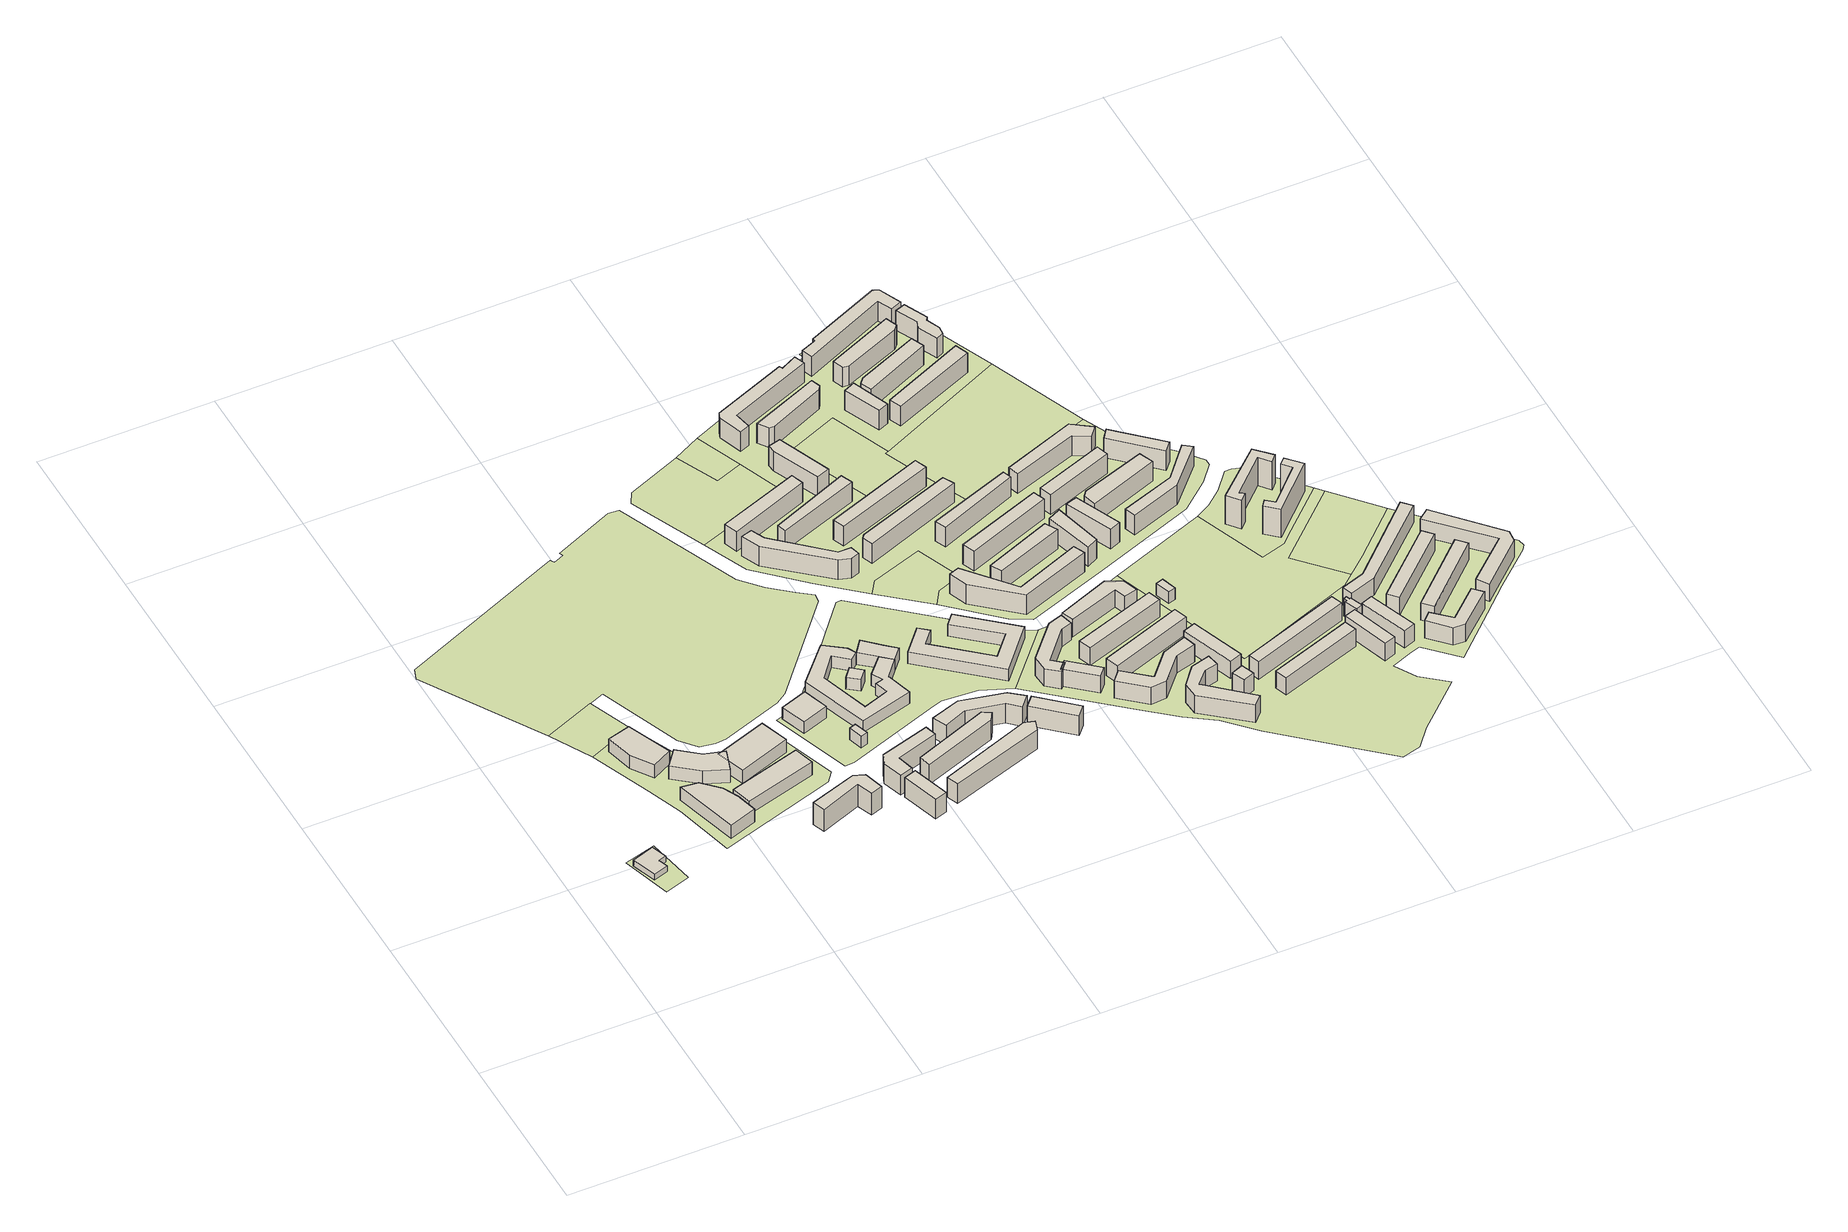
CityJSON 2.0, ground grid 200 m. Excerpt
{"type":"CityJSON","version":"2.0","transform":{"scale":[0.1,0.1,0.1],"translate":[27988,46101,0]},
"CityObjects":{
"building1":{"type":"Building","attributes":{"class":"1080","function":"2700","usage":"2700","roofType":"1000","measuredHeight":8,"storeysAboveGround":2,"storeysBelowGround":0,"amenity":"place_of_worship","landuse":"place_of_worship"},"geometry":[{"type":"Solid","lod":"1","boundaries":[[[[0,1,2,3]],[[3,2,4,5]],[[5,4,6,7]],[[7,6,8,9]],[[9,8,10,11]],[[11,10,1,0]],[[3,5,7,9,11,0]],[[1,10,8,6,4,2]]]]}]},
"building2":{"type":"Building","attributes":{"class":"1000","function":"1000","usage":"1000","roofType":"1000","measuredHeight":18,"storeysAboveGround":6,"storeysBelowGround":0,"landuse":"residential"},"geometry":[{"type":"Solid","lod":"1","boundaries":[[[[12,13,14,15]],[[15,14,16,17]],[[17,16,18,19]],[[19,18,20,21]],[[21,20,13,12]],[[15,17,19,21,12]],[[13,20,18,16,14]]]]}]},
"building3":{"type":"Building","attributes":{"class":"1000","function":"1000","usage":"1000","roofType":"1000","measuredHeight":18,"storeysAboveGround":6,"storeysBelowGround":0,"landuse":"residential"},"geometry":[{"type":"Solid","lod":"1","boundaries":[[[[22,23,24,25]],[[25,24,26,27]],[[27,26,28,29]],[[29,28,30,31]],[[31,30,32,33]],[[33,32,23,22]],[[25,27,29,31,33,22]],[[23,32,30,28,26,24]]]]}]},
"building4":{"type":"Building","attributes":{"class":"1000","function":"1000","usage":"1000","roofType":"1000","measuredHeight":18,"storeysAboveGround":6,"storeysBelowGround":0,"landuse":"residential"},"geometry":[{"type":"Solid","lod":"1","boundaries":[[[[34,35,36,37]],[[37,36,38,39]],[[39,38,40,41]],[[41,40,42,43]],[[43,42,44,45]],[[45,44,35,34]],[[37,39,41,43,45,34]],[[35,44,42,40,38,36]]]]}]},
"building5":{"type":"Building","attributes":{"class":"1000","function":"1000","usage":"1000","roofType":"1000","measuredHeight":18,"storeysAboveGround":6,"storeysBelowGround":0,"landuse":"residential"},"geometry":[{"type":"Solid","lod":"1","boundaries":[[[[46,47,48,49]],[[49,48,50,51]],[[51,50,52,53]],[[53,52,47,46]],[[49,51,53,46]],[[47,52,50,48]]]]}]},
"building6":{"type":"Building","attributes":{"class":"1000","function":"1000","usage":"1000","roofType":"1000","measuredHeight":18,"storeysAboveGround":6,"storeysBelowGround":0,"landuse":"residential"},"geometry":[{"type":"Solid","lod":"1","boundaries":[[[[54,55,56,57]],[[57,56,58,59]],[[59,58,60,61]],[[61,60,55,54]],[[57,59,61,54]],[[55,60,58,56]]]]}]},
"building7":{"type":"Building","attributes":{"class":"1000","function":"1000","usage":"1000","roofType":"1000","measuredHeight":30,"storeysAboveGround":10,"storeysBelowGround":0,"landuse":"residential"},"geometry":[{"type":"Solid","lod":"1","boundaries":[[[[62,63,64,65]],[[65,64,66,67]],[[67,66,68,69]],[[69,68,70,71]],[[71,70,72,73]],[[73,72,74,75]],[[75,74,63,62]],[[65,67,69,71,73,75,62]],[[63,74,72,70,68,66,64]]]]}]},
"building8":{"type":"Building","attributes":{"class":"1030","function":"1150","usage":"1150","roofType":"1000","measuredHeight":16,"storeysAboveGround":4,"storeysBelowGround":0,"landuse":"commercial"},"geometry":[{"type":"Solid","lod":"1","boundaries":[[[[76,77,78,79]],[[79,78,80,81]],[[81,80,82,83]],[[83,82,77,76]],[[79,81,83,76]],[[77,82,80,78]]]]}]},
"building9":{"type":"Building","attributes":{"class":"1000","function":"1000","usage":"1000","roofType":"1000","measuredHeight":27,"storeysAboveGround":9,"storeysBelowGround":0,"landuse":"residential"},"geometry":[{"type":"Solid","lod":"1","boundaries":[[[[84,85,86,87]],[[87,86,88,89]],[[89,88,90,91]],[[91,90,85,84]],[[87,89,91,84]],[[85,90,88,86]]]]}]},
"building10":{"type":"Building","attributes":{"class":"1030","function":"1150","usage":"1150","roofType":"1000","measuredHeight":16,"storeysAboveGround":4,"storeysBelowGround":0,"landuse":"commercial"},"geometry":[{"type":"Solid","lod":"1","boundaries":[[[[92,93,94,95]],[[95,94,96,97]],[[97,96,98,99]],[[99,98,93,92]],[[95,97,99,92]],[[93,98,96,94]]]]}]},
"building11":{"type":"Building","attributes":{"class":"1000","function":"1000","usage":"1000","roofType":"1000","measuredHeight":27,"storeysAboveGround":9,"storeysBelowGround":0,"landuse":"residential"},"geometry":[{"type":"Solid","lod":"1","boundaries":[[[[100,101,102,103]],[[103,102,104,105]],[[105,104,106,107]],[[107,106,108,109]],[[109,108,110,111]],[[111,110,112,113]],[[113,112,101,100]],[[103,105,107,109,111,113,100]],[[101,112,110,108,106,104,102]]]]}]},
"building12":{"type":"Building","attributes":{"class":"1030","function":"1150","usage":"1150","roofType":"1000","measuredHeight":16,"storeysAboveGround":4,"storeysBelowGround":0,"landuse":"commercial"},"geometry":[{"type":"Solid","lod":"1","boundaries":[[[[114,115,116,117]],[[117,116,118,119]],[[119,118,120,121]],[[121,120,122,123]],[[123,122,124,125]],[[125,124,126,127]],[[127,126,128,129]],[[129,128,130,131]],[[131,130,132,133]],[[133,132,134,135]],[[135,134,136,137]],[[137,136,138,139]],[[139,138,140,141]],[[141,140,142,143]],[[143,142,144,145]],[[145,144,146,147]],[[147,146,115,114]],[[117,119,121,123,125,127,129,131,133,135,137,139,141,143,145,147,114]],[[115,146,144,142,140,138,136,134,132,130,128,126,124,122,120,118,116]]]]}]},
"building13":{"type":"Building","attributes":{"class":"1030","function":"1150","usage":"1150","roofType":"1000","measuredHeight":16,"storeysAboveGround":4,"storeysBelowGround":0,"landuse":"commercial"},"geometry":[{"type":"Solid","lod":"1","boundaries":[[[[148,149,150,151]],[[151,150,152,153]],[[153,152,154,155]],[[155,154,149,148]],[[151,153,155,148]],[[149,154,152,150]]]]}]},
"building14":{"type":"Building","attributes":{"class":"1000","function":"1000","usage":"1000","roofType":"1000","measuredHeight":27,"storeysAboveGround":9,"storeysBelowGround":0,"landuse":"residential"},"geometry":[{"type":"Solid","lod":"1","boundaries":[[[[156,157,158,159]],[[159,158,160,161]],[[161,160,162,163]],[[163,162,164,165]],[[165,164,157,156]],[[159,161,163,165,156]],[[157,164,162,160,158]]]]}]},
"building15":{"type":"Building","attributes":{"class":"1000","function":"1000","usage":"1000","roofType":"1000","measuredHeight":27,"storeysAboveGround":9,"storeysBelowGround":0,"landuse":"residential"},"geometry":[{"type":"Solid","lod":"1","boundaries":[[[[166,167,168,169]],[[169,168,170,171]],[[171,170,172,173]],[[173,172,174,175]],[[175,174,167,166]],[[169,171,173,175,166]],[[167,174,172,170,168]]]]}]},
"building16":{"type":"Building","attributes":{"class":"1030","function":"1150","usage":"1150","roofType":"1000","measuredHeight":16,"storeysAboveGround":4,"storeysBelowGround":0,"landuse":"commercial"},"geometry":[{"type":"Solid","lod":"1","boundaries":[[[[176,177,178,179]],[[179,178,180,181]],[[181,180,134,135]],[[135,134,132,133]],[[133,132,115,114]],[[114,115,177,176]],[[179,181,135,133,114,176]],[[177,115,132,134,180,178]]]]}]},
"building17":{"type":"Building","attributes":{"class":"1000","function":"1000","usage":"1000","roofType":"1000","measuredHeight":27,"storeysAboveGround":9,"storeysBelowGround":0,"landuse":"residential"},"geometry":[{"type":"Solid","lod":"1","boundaries":[[[[182,183,184,185]],[[185,184,186,187]],[[187,186,188,189]],[[189,188,190,191]],[[191,190,192,193]],[[193,192,194,195]],[[195,194,196,197]],[[197,196,183,182]],[[185,187,189,191,193,195,197,182]],[[183,196,194,192,190,188,186,184]]]]}]},
"building18":{"type":"Building","attributes":{"class":"1000","function":"1000","usage":"1000","roofType":"1000","measuredHeight":27,"storeysAboveGround":9,"storeysBelowGround":0,"landuse":"residential"},"geometry":[{"type":"Solid","lod":"1","boundaries":[[[[198,199,200,201]],[[201,200,202,203]],[[203,202,204,205]],[[205,204,206,207]],[[207,206,208,209]],[[209,208,210,211]],[[211,210,212,213]],[[213,212,214,215]],[[215,214,199,198]],[[201,203,205,207,209,211,213,215,198]],[[199,214,212,210,208,206,204,202,200]]]]}]},
"building19":{"type":"Building","attributes":{"class":"1000","function":"1000","usage":"1000","roofType":"1000","measuredHeight":27,"storeysAboveGround":9,"storeysBelowGround":0,"landuse":"residential"},"geometry":[{"type":"Solid","lod":"1","boundaries":[[[[216,217,218,219]],[[219,218,220,221]],[[221,220,222,223]],[[223,222,217,216]],[[219,221,223,216]],[[217,222,220,218]]]]}]},
"building20":{"type":"Building","attributes":{"class":"1000","function":"1000","usage":"1000","roofType":"1000","measuredHeight":27,"storeysAboveGround":9,"storeysBelowGround":0,"landuse":"residential"},"geometry":[{"type":"Solid","lod":"1","boundaries":[[[[224,225,226,227]],[[227,226,228,229]],[[229,228,230,231]],[[231,230,225,224]],[[227,229,231,224]],[[225,230,228,226]]]]}]},
"building21":{"type":"Building","attributes":{"class":"1030","function":"1150","usage":"1150","roofType":"1000","measuredHeight":16,"storeysAboveGround":4,"storeysBelowGround":0,"landuse":"commercial"},"geometry":[{"type":"Solid","lod":"1","boundaries":[[[[232,233,234,235]],[[235,234,236,237]],[[237,236,238,239]],[[239,238,240,241]],[[241,240,242,243]],[[243,242,244,245]],[[245,244,246,247]],[[247,246,248,249]],[[249,248,250,251]],[[251,250,233,232]],[[235,237,239,241,243,245,247,249,251,232]],[[233,250,248,246,244,242,240,238,236,234]]]]}]},
"building22":{"type":"Building","attributes":{"class":"1000","function":"1000","usage":"1000","roofType":"1000","measuredHeight":27,"storeysAboveGround":9,"storeysBelowGround":0,"landuse":"residential"},"geometry":[{"type":"Solid","lod":"1","boundaries":[[[[252,253,254,255]],[[255,254,256,257]],[[257,256,258,259]],[[259,258,253,252]],[[255,257,259,252]],[[253,258,256,254]]]]}]},
"building23":{"type":"Building","attributes":{"class":"1000","function":"1000","usage":"1000","roofType":"1000","measuredHeight":27,"storeysAboveGround":9,"storeysBelowGround":0,"landuse":"residential"},"geometry":[{"type":"Solid","lod":"1","boundaries":[[[[260,261,262,263]],[[263,262,264,265]],[[265,264,266,267]],[[267,266,268,269]],[[269,268,261,260]],[[263,265,267,269,260]],[[261,268,266,264,262]]]]}]},
"building24":{"type":"Building","attributes":{"class":"1000","function":"1000","usage":"1000","roofType":"1000","measuredHeight":24,"storeysAboveGround":8,"storeysBelowGround":0,"landuse":"residential"},"geometry":[{"type":"Solid","lod":"1","boundaries":[[[[270,271,272,273]],[[273,272,274,275]],[[275,274,276,277]],[[277,276,271,270]],[[273,275,277,270]],[[271,276,274,272]]]]}]},
"building25":{"type":"Building","attributes":{"class":"1000","function":"1000","usage":"1000","roofType":"1000","measuredHeight":24,"storeysAboveGround":8,"storeysBelowGround":0,"landuse":"residential"},"geometry":[{"type":"Solid","lod":"1","boundaries":[[[[278,279,280,281]],[[281,280,282,283]],[[283,282,284,285]],[[285,284,286,287]],[[287,286,288,289]],[[289,288,290,291]],[[291,290,292,293]],[[293,292,294,295]],[[295,294,279,278]],[[281,283,285,287,289,291,293,295,278]],[[279,294,292,290,288,286,284,282,280]]]]}]},
"building26":{"type":"Building","attributes":{"class":"1000","function":"1000","usage":"1000","roofType":"1000","measuredHeight":27,"storeysAboveGround":9,"storeysBelowGround":0,"landuse":"residential"},"geometry":[{"type":"Solid","lod":"1","boundaries":[[[[296,297,298,299]],[[299,298,300,301]],[[301,300,302,303]],[[303,302,297,296]],[[299,301,303,296]],[[297,302,300,298]]]]}]},
"building27":{"type":"Building","attributes":{"class":"1000","function":"1000","usage":"1000","roofType":"1000","measuredHeight":27,"storeysAboveGround":9,"storeysBelowGround":0,"landuse":"residential"},"geometry":[{"type":"Solid","lod":"1","boundaries":[[[[304,305,306,307]],[[307,306,308,309]],[[309,308,310,311]],[[311,310,312,313]],[[313,312,305,304]],[[307,309,311,313,304]],[[305,312,310,308,306]]]]}]},
"building28":{"type":"Building","attributes":{"class":"1000","function":"1000","usage":"1000","roofType":"1000","measuredHeight":27,"storeysAboveGround":9,"storeysBelowGround":0,"landuse":"residential"},"geometry":[{"type":"Solid","lod":"1","boundaries":[[[[314,315,316,317]],[[317,316,318,319]],[[319,318,320,321]],[[321,320,322,323]],[[323,322,324,325]],[[325,324,326,327]],[[327,326,328,329]],[[329,328,330,331]],[[331,330,315,314]],[[317,319,321,323,325,327,329,331,314]],[[315,330,328,326,324,322,320,318,316]]]]}]},
"building29":{"type":"Building","attributes":{"class":"1000","function":"1000","usage":"1000","roofType":"1000","measuredHeight":27,"storeysAboveGround":9,"storeysBelowGround":0,"landuse":"residential"},"geometry":[{"type":"Solid","lod":"1","boundaries":[[[[332,333,334,335]],[[335,334,336,337]],[[337,336,338,339]],[[339,338,340,341]],[[341,340,342,343]],[[343,342,333,332]],[[335,337,339,341,343,332]],[[333,342,340,338,336,334]]]]}]},
"building30":{"type":"Building","attributes":{"class":"1000","function":"1000","usage":"1000","roofType":"1000","measuredHeight":27,"storeysAboveGround":9,"storeysBelowGround":0,"landuse":"residential"},"geometry":[{"type":"Solid","lod":"1","boundaries":[[[[344,345,346,347]],[[347,346,348,349]],[[349,348,350,351]],[[351,350,352,353]],[[353,352,354,355]],[[355,354,356,357]],[[357,356,345,344]],[[347,349,351,353,355,357,344]],[[345,356,354,352,350,348,346]]]]}]},
"building31":{"type":"Building","attributes":{"class":"1000","function":"1000","usage":"1000","roofType":"1000","measuredHeight":24,"storeysAboveGround":8,"storeysBelowGround":0,"landuse":"residential"},"geometry":[{"type":"Solid","lod":"1","boundaries":[[[[358,359,360,361]],[[361,360,362,363]],[[363,362,364,365]],[[365,364,366,367]],[[367,366,368,369]],[[369,368,370,371]],[[371,370,372,373]],[[373,372,374,375]],[[375,374,359,358]],[[361,363,365,367,369,371,373,375,358]],[[359,374,372,370,368,366,364,362,360]]]]}]},
"building32":{"type":"Building","attributes":{"class":"1000","function":"1000","usage":"1000","roofType":"1000","measuredHeight":24,"storeysAboveGround":8,"storeysBelowGround":0,"landuse":"residential"},"geometry":[{"type":"Solid","lod":"1","boundaries":[[[[376,377,378,379]],[[379,378,380,381]],[[381,380,382,383]],[[383,382,377,376]],[[379,381,383,376]],[[377,382,380,378]]]]}]},
"building33":{"type":"Building","attributes":{"class":"1000","function":"1000","usage":"1000","roofType":"1000","measuredHeight":27,"storeysAboveGround":9,"storeysBelowGround":0,"landuse":"residential"},"geometry":[{"type":"Solid","lod":"1","boundaries":[[[[384,385,386,387]],[[387,386,388,389]],[[389,388,390,391]],[[391,390,385,384]],[[387,389,391,384]],[[385,390,388,386]]]]}]},
"building34":{"type":"Building","attributes":{"class":"1000","function":"1000","usage":"1000","roofType":"1000","measuredHeight":24,"storeysAboveGround":8,"storeysBelowGround":0,"landuse":"residential"},"geometry":[{"type":"Solid","lod":"1","boundaries":[[[[392,393,394,395]],[[395,394,396,397]],[[397,396,398,399]],[[399,398,393,392]],[[395,397,399,392]],[[393,398,396,394]]]]}]},
"building35":{"type":"Building","attributes":{"class":"1000","function":"1000","usage":"1000","roofType":"1000","measuredHeight":24,"storeysAboveGround":8,"storeysBelowGround":0,"landuse":"residential"},"geometry":[{"type":"Solid","lod":"1","boundaries":[[[[400,401,402,403]],[[403,402,404,405]],[[405,404,406,407]],[[407,406,408,409]],[[409,408,410,411]],[[411,410,412,413]],[[413,412,401,400]],[[403,405,407,409,411,413,400]],[[401,412,410,408,406,404,402]]]]}]},
"building36":{"type":"Building","attributes":{"class":"1000","function":"1000","usage":"1000","roofType":"1000","measuredHeight":24,"storeysAboveGround":8,"storeysBelowGround":0,"landuse":"residential"},"geometry":[{"type":"Solid","lod":"1","boundaries":[[[[414,415,416,417]],[[417,416,418,419]],[[419,418,420,421]],[[421,420,422,423]],[[423,422,424,425]],[[425,424,426,427]],[[427,426,428,429]],[[429,428,430,431]],[[431,430,415,414]],[[417,419,421,423,425,427,429,431,414]],[[415,430,428,426,424,422,420,418,416]]]]}]},
"building37":{"type":"Building","attributes":{"class":"1000","function":"1000","usage":"1000","roofType":"1000","measuredHeight":27,"storeysAboveGround":9,"storeysBelowGround":0,"landuse":"residential"},"geometry":[{"type":"Solid","lod":"1","boundaries":[[[[432,433,434,435]],[[435,434,436,437]],[[437,436,438,439]],[[439,438,433,432]],[[435,437,439,432]],[[433,438,436,434]]]]}]},
"building38":{"type":"Building","attributes":{"class":"1000","function":"1000","usage":"1000","roofType":"1000","measuredHeight":27,"storeysAboveGround":9,"storeysBelowGround":0,"landuse":"residential"},"geometry":[{"type":"Solid","lod":"1","boundaries":[[[[440,441,442,443]],[[443,442,444,445]],[[445,444,446,447]],[[447,446,441,440]],[[443,445,447,440]],[[441,446,444,442]]]]}]},
"building39":{"type":"Building","attributes":{"class":"1000","function":"1000","usage":"1000","roofType":"1000","measuredHeight":27,"storeysAboveGround":9,"storeysBelowGround":0,"landuse":"residential"},"geometry":[{"type":"Solid","lod":"1","boundaries":[[[[448,449,450,451]],[[451,450,452,453]],[[453,452,454,455]],[[455,454,449,448]],[[451,453,455,448]],[[449,454,452,450]]]]}]},
"building40":{"type":"Building","attributes":{"class":"1000","function":"1000","usage":"1000","roofType":"1000","measuredHeight":24,"storeysAboveGround":8,"storeysBelowGround":0,"landuse":"residential"},"geometry":[{"type":"Solid","lod":"1","boundaries":[[[[456,457,458,459]],[[459,458,460,461]],[[461,460,462,463]],[[463,462,457,456]],[[459,461,463,456]],[[457,462,460,458]]]]}]},
"building41":{"type":"Building","attributes":{"class":"1000","function":"1000","usage":"1000","roofType":"1000","measuredHeight":24,"storeysAboveGround":8,"storeysBelowGround":0,"landuse":"residential"},"geometry":[{"type":"Solid","lod":"1","boundaries":[[[[464,465,466,467]],[[467,466,468,469]],[[469,468,470,471]],[[471,470,465,464]],[[467,469,471,464]],[[465,470,468,466]]]]}]},
"building42":{"type":"Building","attributes":{"class":"1000","function":"1000","usage":"1000","roofType":"1000","measuredHeight":27,"storeysAboveGround":9,"storeysBelowGround":0,"landuse":"residential"},"geometry":[{"type":"Solid","lod":"1","boundaries":[[[[472,473,474,475]],[[475,474,476,477]],[[477,476,478,479]],[[479,478,473,472]],[[475,477,479,472]],[[473,478,476,474]]]]}]},
"building43":{"type":"Building","attributes":{"class":"1100","function":"2070","usage":"2070","roofType":"1000","measuredHeight":16,"storeysAboveGround":4,"storeysBelowGround":0,"landuse":"education"},"geometry":[{"type":"Solid","lod":"1","boundaries":[[[[480,481,482,483]],[[483,482,484,485]],[[485,484,486,487]],[[487,486,481,480]],[[483,485,487,480]],[[481,486,484,482]]]]}]},
"building44":{"type":"Building","attributes":{"class":"1000","function":"1000","usage":"1000","roofType":"1000","measuredHeight":27,"storeysAboveGround":9,"storeysBelowGround":0,"landuse":"residential"},"geometry":[{"type":"Solid","lod":"1","boundaries":[[[[488,489,490,491]],[[491,490,492,493]],[[493,492,494,495]],[[495,494,489,488]],[[491,493,495,488]],[[489,494,492,490]]]]}]},
"building45":{"type":"Building","attributes":{"class":"1000","function":"1000","usage":"1000","roofType":"1000","measuredHeight":27,"storeysAboveGround":9,"storeysBelowGround":0,"landuse":"residential"},"geometry":[{"type":"Solid","lod":"1","boundaries":[[[[496,497,498,499]],[[499,498,500,501]],[[501,500,502,503]],[[503,502,504,505]],[[505,504,497,496]],[[499,501,503,505,496]],[[497,504,502,500,498]]]]}]},
"building46":{"type":"Building","attributes":{"class":"1000","function":"1000","usage":"1000","roofType":"1000","measuredHeight":27,"storeysAboveGround":9,"storeysBelowGround":0,"landuse":"residential"},"geometry":[{"type":"Solid","lod":"1","boundaries":[[[[506,507,508,509]],[[509,508,510,511]],[[511,510,512,513]],[[513,512,514,515]],[[515,514,516,517]],[[517,516,507,506]],[[509,511,513,515,517,506]],[[507,516,514,512,510,508]]]]}]},
"building47":{"type":"Building","attributes":{"class":"1000","function":"1000","usage":"1000","roofType":"1000","measuredHeight":27,"storeysAboveGround":9,"storeysBelowGround":0,"landuse":"residential"},"geometry":[{"type":"Solid","lod":"1","boundaries":[[[[518,519,520,521]],[[521,520,522,523]],[[523,522,524,525]],[[525,524,526,527]],[[527,526,528,529]],[[529,528,530,531]],[[531,530,532,533]],[[533,532,534,535]],[[535,534,519,518]],[[521,523,525,527,529,531,533,535,518]],[[519,534,532,530,528,526,524,522,520]]]]}]},
"building48":{"type":"Building","attributes":{"class":"1000","function":"1000","usage":"1000","roofType":"1000","measuredHeight":27,"storeysAboveGround":9,"storeysBelowGround":0,"landuse":"residential"},"geometry":[{"type":"Solid","lod":"1","boundaries":[[[[536,537,538,539]],[[539,538,540,541]],[[541,540,542,543]],[[543,542,537,536]],[[539,541,543,536]],[[537,542,540,538]]]]}]},
"building49":{"type":"Building","attributes":{"class":"1000","function":"1000","usage":"1000","roofType":"1000","measuredHeight":27,"storeysAboveGround":9,"storeysBelowGround":0,"landuse":"residential"},"geometry":[{"type":"Solid","lod":"1","boundaries":[[[[544,545,546,547]],[[547,546,548,549]],[[549,548,550,551]],[[551,550,545,544]],[[547,549,551,544]],[[545,550,548,546]]]]}]},
"building50":{"type":"Building","attributes":{"class":"1000","function":"1000","usage":"1000","roofType":"1000","measuredHeight":24,"storeysAboveGround":8,"storeysBelowGround":0,"landuse":"residential"},"geometry":[{"type":"Solid","lod":"1","boundaries":[[[[552,553,554,555]],[[555,554,556,557]],[[557,556,558,559]],[[559,558,553,552]],[[555,557,559,552]],[[553,558,556,554]]]]}]},
"building51":{"type":"Building","attributes":{"class":"1000","function":"1000","usage":"1000","roofType":"1000","measuredHeight":24,"storeysAboveGround":8,"storeysBelowGround":0,"landuse":"residential"},"geometry":[{"type":"Solid","lod":"1","boundaries":[[[[560,561,562,563]],[[563,562,564,565]],[[565,564,566,567]],[[567,566,561,560]],[[563,565,567,560]],[[561,566,564,562]]]]}]},
"building52":{"type":"Building","attributes":{"class":"1000","function":"1000","usage":"1000","roofType":"1000","measuredHeight":27,"storeysAboveGround":9,"storeysBelowGround":0,"landuse":"residential"},"geometry":[{"type":"Solid","lod":"1","boundaries":[[[[568,569,570,571]],[[571,570,572,573]],[[573,572,574,575]],[[575,574,576,577]],[[577,576,578,579]],[[579,578,569,568]],[[571,573,575,577,579,568]],[[569,578,576,574,572,570]]]]}]},
"building53":{"type":"Building","attributes":{"class":"1000","function":"1000","usage":"1000","roofType":"1000","measuredHeight":27,"storeysAboveGround":9,"storeysBelowGround":0,"landuse":"residential"},"geometry":[{"type":"Solid","lod":"1","boundaries":[[[[580,581,582,583]],[[583,582,584,585]],[[585,584,586,587]],[[587,586,588,589]],[[589,588,581,580]],[[583,585,587,589,580]],[[581,588,586,584,582]]]]}]},
"building54":{"type":"Building","attributes":{"class":"1000","function":"1000","usage":"1000","roofType":"1000","measuredHeight":27,"storeysAboveGround":9,"storeysBelowGround":0,"landuse":"residential"},"geometry":[{"type":"Solid","lod":"1","boundaries":[[[[590,591,592,593]],[[593,592,594,595]],[[595,594,596,597]],[[597,596,598,599]],[[599,598,600,601]],[[601,600,602,603]],[[603,602,604,605]],[[605,604,606,607]],[[607,606,591,590]],[[593,595,597,599,601,603,605,607,590]],[[591,606,604,602,600,598,596,594,592]]]]}]},
"building55":{"type":"Building","attributes":{"class":"1000","function":"1000","usage":"1000","roofType":"1000","measuredHeight":27,"storeysAboveGround":9,"storeysBelowGround":0,"landuse":"residential"},"geometry":[{"type":"Solid","lod":"1","boundaries":[[[[608,609,610,611]],[[611,610,612,613]],[[613,612,614,615]],[[615,614,616,617]],[[617,616,618,619]],[[619,618,609,608]],[[611,613,615,617,619,608]],[[609,618,616,614,612,610]]]]}]},
"building56":{"type":"Building","attributes":{"class":"1000","function":"1000","usage":"1000","roofType":"1000","measuredHeight":24,"storeysAboveGround":8,"storeysBelowGround":0,"landuse":"residential"},"geometry":[{"type":"Solid","lod":"1","boundaries":[[[[620,621,622,623]],[[623,622,624,625]],[[625,624,626,627]],[[627,626,621,620]],[[623,625,627,620]],[[621,626,624,622]]]]}]},
"building57":{"type":"Building","attributes":{"class":"1000","function":"1000","usage":"1000","roofType":"1000","measuredHeight":24,"storeysAboveGround":8,"storeysBelowGround":0,"landuse":"residential"},"geometry":[{"type":"Solid","lod":"1","boundaries":[[[[628,629,630,631]],[[631,630,632,633]],[[633,632,634,635]],[[635,634,636,637]],[[637,636,638,639]],[[639,638,640,641]],[[641,640,642,643]],[[643,642,629,628]],[[631,633,635,637,639,641,643,628]],[[629,642,640,638,636,634,632,630]]]]}]},
"building58":{"type":"Building","attributes":{"class":"1000","function":"1000","usage":"1000","roofType":"1000","measuredHeight":27,"storeysAboveGround":9,"storeysBelowGround":0,"landuse":"residential"},"geometry":[{"type":"Solid","lod":"1","boundaries":[[[[644,645,646,647]],[[647,646,648,649]],[[649,648,650,651]],[[651,650,645,644]],[[647,649,651,644]],[[645,650,648,646]]]]}]},
"building59":{"type":"Building","attributes":{"class":"1000","function":"1000","usage":"1000","roofType":"1000","measuredHeight":24,"storeysAboveGround":8,"storeysBelowGround":0,"landuse":"residential"},"geometry":[{"type":"Solid","lod":"1","boundaries":[[[[652,653,654,655]],[[655,654,656,657]],[[657,656,658,659]],[[659,658,653,652]],[[655,657,659,652]],[[653,658,656,654]]]]}]},
"building60":{"type":"Building","attributes":{"class":"1000","function":"1000","usage":"1000","roofType":"1000","measuredHeight":39,"storeysAboveGround":13,"storeysBelowGround":0,"landuse":"residential"},"geometry":[{"type":"Solid","lod":"1","boundaries":[[[[660,661,662,663]],[[663,662,664,665]],[[665,664,666,667]],[[667,666,668,669]],[[669,668,670,671]],[[671,670,672,673]],[[673,672,674,675]],[[675,674,661,660]],[[663,665,667,669,671,673,675,660]],[[661,674,672,670,668,666,664,662]]]]}]},
"building61":{"type":"Building","attributes":{"class":"1000","function":"1000","usage":"1000","roofType":"1000","measuredHeight":39,"storeysAboveGround":13,"storeysBelowGround":0,"landuse":"residential"},"geometry":[{"type":"Solid","lod":"1","boundaries":[[[[676,677,678,679]],[[679,678,680,681]],[[681,680,682,683]],[[683,682,684,685]],[[685,684,686,687]],[[687,686,688,689]],[[689,688,690,691]],[[691,690,677,676]],[[679,681,683,685,687,689,691,676]],[[677,690,688,686,684,682,680,678]]]]}]},
"building62":{"type":"Building","attributes":{"class":"1000","function":"1000","usage":"1000","roofType":"1000","measuredHeight":24,"storeysAboveGround":8,"storeysBelowGround":0,"landuse":"residential"},"geometry":[{"type":"Solid","lod":"1","boundaries":[[[[692,693,694,695]],[[695,694,696,697]],[[697,696,698,699]],[[699,698,700,701]],[[701,700,702,703]],[[703,702,704,705]],[[705,704,693,692]],[[695,697,699,701,703,705,692]],[[693,704,702,700,698,696,694]]]]}]},
"building63":{"type":"Building","attributes":{"class":"1000","function":"1000","usage":"1000","roofType":"1000","measuredHeight":24,"storeysAboveGround":8,"storeysBelowGround":0,"landuse":"residential"},"geometry":[{"type":"Solid","lod":"1","boundaries":[[[[706,707,708,709]],[[709,708,710,711]],[[711,710,712,713]],[[713,712,714,715]],[[715,714,716,717]],[[717,716,707,706]],[[709,711,713,715,717,706]],[[707,716,714,712,710,708]]]]}]},
"building64":{"type":"Building","attributes":{"class":"1000","function":"1000","usage":"1000","roofType":"1000","measuredHeight":24,"storeysAboveGround":8,"storeysBelowGround":0,"landuse":"residential"},"geometry":[{"type":"Solid","lod":"1","boundaries":[[[[718,719,720,721]],[[721,720,722,723]],[[723,722,724,725]],[[725,724,719,718]],[[721,723,725,718]],[[719,724,722,720]]]]}]},
"building65":{"type":"Building","attributes":{"class":"1000","function":"1000","usage":"1000","roofType":"1000","measuredHeight":24,"storeysAboveGround":8,"storeysBelowGround":0,"landuse":"residential"},"geometry":[{"type":"Solid","lod":"1","boundaries":[[[[726,727,728,729]],[[729,728,730,731]],[[731,730,732,733]],[[733,732,727,726]],[[729,731,733,726]],[[727,732,730,728]]]]}]},
"building66":{"type":"Building","attributes":{"class":"1000","function":"1000","usage":"1000","roofType":"1000","measuredHeight":24,"storeysAboveGround":8,"storeysBelowGround":0,"landuse":"residential"},"geometry":[{"type":"Solid","lod":"1","boundaries":[[[[734,735,736,737]],[[737,736,738,739]],[[739,738,740,741]],[[741,740,742,743]],[[743,742,744,745]],[[745,744,746,747]],[[747,746,735,734]],[[737,739,741,743,745,747,734]],[[735,746,744,742,740,738,736]]]]}]},
"landuse1":{"type":"LandUse","attributes":{"function":"1040","plot_area":1971.62,"landuse":"place_of_worship"},"geometry":[{"type":"MultiSurface","lod":"1","boundaries":[[[748,749,750,751]]]}]},
"landuse2":{"type":"LandUse","attributes":{"function":"1040","plot_area":3175.84,"landuse":"place_of_worship"},"geometry":[{"type":"MultiSurface","lod":"1","boundaries":[[[752,753,754,755]]]}]},
"landuse3":{"type":"LandUse","attributes":{"function":"1040","plot_ratio":2.8,"plot_area":20748.43,"landuse":"residential"},"geometry":[{"type":"MultiSurface","lod":"1","boundaries":[[[752,756,757,758,759,760,761,762,763,764,765,753]]]}]},
"landuse4":{"type":"LandUse","attributes":{"function":"1040","plot_area":80700.5,"landuse":"reserve"},"geometry":[{"type":"MultiSurface","lod":"1","boundaries":[[[755,766,767,768,769,770,771,772,773,774,775,776,777,778,779,780,781,782,783,784,785]]]}]},
"landuse5":{"type":"LandUse","attributes":{"function":"1040","plot_area":34059.75,"landuse":"commercial"},"geometry":[{"type":"MultiSurface","lod":"1","boundaries":[[[786,787,788,789,790,791,792,793,794,795,796,797,798,799,800]]]}]},
"landuse6":{"type":"LandUse","attributes":{"function":"1040","plot_area":10363.02,"landuse":"residential"},"geometry":[{"type":"MultiSurface","lod":"1","boundaries":[[[801,802,803,804,805,806,807]]]}]},
"landuse7":{"type":"LandUse","attributes":{"function":"1040","plot_area":1930.07,"landuse":"transport"},"geometry":[{"type":"MultiSurface","lod":"1","boundaries":[[[805,804,803,808]]]}]},
"landuse8":{"type":"LandUse","attributes":{"function":"1040","plot_area":3879.52,"landuse":"place_of_worship"},"geometry":[{"type":"MultiSurface","lod":"1","boundaries":[[[809,810,811,812,813,814]]]}]},
"landuse9":{"type":"LandUse","attributes":{"function":"1040","plot_area":6775.35,"landuse":"recreation_ground"},"geometry":[{"type":"MultiSurface","lod":"1","boundaries":[[[815,816,817,818,819,820]]]}]},
"landuse10":{"type":"LandUse","attributes":{"function":"1040","plot_ratio":2.8,"plot_area":111522.07,"landuse":"residential"},"geometry":[{"type":"MultiSurface","lod":"1","boundaries":[[[802,808,821,822,823,824,825,826,827,817,818,819,820,815,828,829,830,831,832,833,834,835,836,837,838,810,811,812,813,814,809,839,840,801]]]}]},
"landuse11":{"type":"LandUse","attributes":{"function":"1040","plot_area":19674.36,"landuse":"education"},"geometry":[{"type":"MultiSurface","lod":"1","boundaries":[[[828,829,827,817,816,815]]]}]},
"landuse12":{"type":"LandUse","attributes":{"function":"1040","plot_ratio":2.8,"plot_area":87090.37,"landuse":"residential"},"geometry":[{"type":"MultiSurface","lod":"1","boundaries":[[[794,841,842,843,844,845,846,847,848,849,850,851,852,853,854,855,856,857,858,859,860,861,862,863,864,865,866,867,793]]]}]},
"landuse13":{"type":"LandUse","attributes":{"function":"1040","plot_area":24846.91,"landuse":"education"},"geometry":[{"type":"MultiSurface","lod":"1","boundaries":[[[865,864,863,862,868,869,870,871,872,873,874,875]]]}]},
"landuse14":{"type":"LandUse","attributes":{"function":"1040","plot_ratio":2.8,"plot_area":8994.06,"landuse":"residential"},"geometry":[{"type":"MultiSurface","lod":"1","boundaries":[[[876,877,878,879,880,871,872,873,874,875]]]}]},
"landuse15":{"type":"LandUse","attributes":{"function":"1040","plot_area":7211.29,"landuse":"recreation_ground"},"geometry":[{"type":"MultiSurface","lod":"1","boundaries":[[[869,868,861,860,870]]]}]}
},
"vertices":[
[751,2029,0],[751,2029,80],[1006,2115,80],[1006,2115,0],[1068,1935,80],[1068,1935,0],[981,1906,80],[981,1906,0],[1017,1801,80],[1017,1801,0],[848,1744,80],[848,1744,0],
[1272,3636,0],[1272,3636,180],[1532,3707,180],[1532,3707,0],[1741,3203,180],[1741,3203,0],[1515,3087,180],[1515,3087,0],[1351,3325,180],[1351,3325,0],
[1601,2681,0],[1601,2681,180],[1798,2657,180],[1798,2657,0],[1980,2476,180],[1980,2476,0],[2064,2302,180],[2064,2302,0],[2129,2061,180],[2129,2061,0],[1811,1952,180],[1811,1952,0],
[1786,3203,0],[1786,3203,180],[2021,3016,180],[2021,3016,0],[2251,2948,180],[2251,2948,0],[2166,2687,180],[2166,2687,0],[1909,2794,180],[1909,2794,0],[1634,3010,180],[1634,3010,0],
[2065,2412,0],[2065,2412,180],[2888,2651,180],[2888,2651,0],[2956,2422,180],[2956,2422,0],[2132,2182,180],[2132,2182,0],
[2160,2943,0],[2160,2943,180],[2757,3152,180],[2757,3152,0],[2871,2830,180],[2871,2830,0],[2274,2621,180],[2274,2621,0],
[2642,1768,0],[2642,1768,300],[3178,1949,300],[3178,1949,0],[3302,1898,300],[3302,1898,0],[3367,1673,300],[3367,1673,0],[3233,1623,300],[3233,1623,0],[3163,1804,300],[3163,1804,0],[2694,1623,300],[2694,1623,0],
[3054,3289,0],[3054,3289,160],[3357,3393,160],[3357,3393,0],[3457,3105,160],[3457,3105,0],[3154,3001,160],[3154,3001,0],
[3646,1715,0],[3646,1715,270],[3788,1760,270],[3788,1760,0],[3925,1335,270],[3925,1335,0],[3783,1290,270],[3783,1290,0],
[3523,2714,0],[3523,2714,160],[3602,2740,160],[3602,2740,0],[3656,2578,160],[3656,2578,0],[3576,2552,160],[3576,2552,0],
[3775,1805,0],[3775,1805,270],[3626,1758,270],[3626,1758,0],[3550,1986,270],[3550,1986,0],[3603,2111,270],[3603,2111,0],[4168,2280,270],[4168,2280,0],[4207,2150,270],[4207,2150,0],[3725,1998,270],[3725,1998,0],
[4077,3673,0],[4077,3673,160],[3991,3606,160],[3991,3606,0],[3831,3743,160],[3831,3743,0],[3624,3487,160],[3624,3487,0],[3805,2927,160],[3805,2927,0],[4100,3031,160],[4100,3031,0],[4048,3182,160],[4048,3182,0],[4139,3206,160],[4139,3206,0],[4072,3324,160],[4072,3324,0],[4254,3523,160],[4254,3523,0],[4381,3415,160],[4381,3415,0],[4215,3215,160],[4215,3215,0],[4302,2921,160],[4302,2921,0],[3696,2749,160],[3696,2749,0],[3424,3517,160],[3424,3517,0],[3805,3935,160],[3805,3935,0],[4028,3772,160],[4028,3772,0],
[3823,3398,0],[3823,3398,160],[3918,3512,160],[3918,3512,0],[4040,3412,160],[4040,3412,0],[3944,3298,160],[3944,3298,0],
[4767,2233,0],[4767,2233,270],[4860,2174,270],[4860,2174,0],[4803,2085,270],[4803,2085,0],[3950,1771,270],[3950,1771,0],[3920,1910,270],[3920,1910,0],
[4030,1525,0],[4030,1525,270],[5081,1907,270],[5081,1907,0],[5194,1869,270],[5194,1869,0],[5155,1747,270],[5155,1747,0],[4081,1391,270],[4081,1391,0],
[4190,3824,0],[4190,3824,160],[4371,3650,160],[4371,3650,0],[4496,3543,160],[4496,3543,0],
[4361,2214,0],[4361,2214,270],[4290,2371,270],[4290,2371,0],[4625,2484,270],[4625,2484,0],[5125,2371,270],[5125,2371,0],[5286,2241,270],[5286,2241,0],[5174,2113,270],[5174,2113,0],[5042,2235,270],[5042,2235,0],[4626,2321,270],[4626,2321,0],
[3874,5647,0],[3874,5647,270],[3944,5493,270],[3944,5493,0],[4520,4975,270],[4520,4975,0],[4664,4975,270],[4664,4975,0],[4696,4862,270],[4696,4862,0],[4599,4824,270],[4599,4824,0],[4468,4868,270],[4468,4868,0],[3841,5397,270],[3841,5397,0],[3748,5612,270],[3748,5612,0],
[3673,5846,0],[3673,5846,270],[4601,6186,270],[4601,6186,0],[4649,6043,270],[4649,6043,0],[3730,5689,270],[3730,5689,0],
[5322,2215,0],[5322,2215,270],[5726,1854,270],[5726,1854,0],[5625,1742,270],[5625,1742,0],[5220,2103,270],[5220,2103,0],
[4786,3729,0],[4786,3729,160],[4894,3636,160],[4894,3636,0],[4761,3482,160],[4761,3482,0],[5328,2998,160],[5328,2998,0],[5543,3247,160],[5543,3247,0],[5087,3637,160],[5087,3637,0],[5188,3754,160],[5188,3754,0],[5765,3260,160],[5765,3260,0],[5342,2772,160],[5342,2772,0],[4546,3453,160],[4546,3453,0],
[4143,5589,0],[4143,5589,270],[5044,5961,270],[5044,5961,0],[5100,5830,270],[5100,5830,0],[4175,5487,270],[4175,5487,0],
[4583,6674,0],[4583,6674,270],[4724,6711,270],[4724,6711,0],[4972,6101,270],[4972,6101,0],[4823,6051,270],[4823,6051,0],[4589,6578,270],[4589,6578,0],
[5865,2566,0],[5865,2566,240],[6179,2295,240],[6179,2295,0],[6093,2197,240],[6093,2197,0],[5779,2468,240],[5779,2468,0],
[5770,2429,0],[5770,2429,240],[5627,2544,240],[5627,2544,0],[5618,2725,240],[5618,2725,0],[5967,3117,240],[5967,3117,0],[6133,3173,240],[6133,3173,0],[6173,3025,240],[6173,3025,0],[6043,2978,240],[6043,2978,0],[5743,2633,240],[5743,2633,0],[5858,2530,240],[5858,2530,0],
[4683,5412,0],[4683,5412,270],[5812,5830,270],[5812,5830,0],[5865,5694,270],[5865,5694,0],[4735,5281,270],[4735,5281,0],
[4830,5045,0],[4830,5045,270],[4863,5086,270],[4863,5086,0],[5948,5481,270],[5948,5481,0],[6016,5356,270],[6016,5356,0],[4877,4923,270],[4877,4923,0],
[4326,7255,0],[4326,7255,270],[4352,7331,270],[4352,7331,0],[5198,7671,270],[5198,7671,0],[5218,7636,270],[5218,7636,0],[5397,7729,270],[5397,7729,0],[5446,7607,270],[5446,7607,0],[4495,7220,270],[4495,7220,0],[4533,7028,270],[4533,7028,0],[4422,6985,270],[4422,6985,0],
[4621,7020,0],[4621,7020,270],[5397,7345,270],[5397,7345,0],[5435,7238,270],[5435,7238,0],[5408,7191,270],[5408,7191,0],[4762,6903,270],[4762,6903,0],[4703,6906,270],[4703,6906,0],
[5381,4185,0],[5381,4185,270],[5495,4225,270],[5495,4225,0],[5940,3696,270],[5940,3696,0],[6680,3990,270],[6680,3990,0],[6738,3862,270],[6738,3862,0],[5940,3562,270],[5940,3562,0],[5463,3972,270],[5463,3972,0],
[6182,2074,0],[6182,2074,240],[6288,2193,240],[6288,2193,0],[6573,1947,240],[6573,1947,0],[6819,2226,240],[6819,2226,0],[7100,2333,240],[7100,2333,0],[7144,2187,240],[7144,2187,0],[6909,2119,240],[6909,2119,0],[6654,1837,240],[6654,1837,0],[6473,1823,240],[6473,1823,0],
[6129,2754,0],[6129,2754,240],[7074,3078,240],[7074,3078,0],[7123,2935,240],[7123,2935,0],[6178,2611,240],[6178,2611,0],
[5805,4115,0],[5805,4115,270],[6569,4420,270],[6569,4420,0],[6648,4283,270],[6648,4283,0],[5869,3987,270],[5869,3987,0],
[7196,2740,0],[7196,2740,240],[7250,2590,240],[7250,2590,0],[6314,2252,240],[6314,2252,0],[6259,2402,240],[6259,2402,0],
[6209,3060,0],[6209,3060,240],[6154,3197,240],[6154,3197,0],[6743,3425,240],[6743,3425,0],[6921,3339,240],[6921,3339,0],[6982,3170,240],[6982,3170,0],[6828,3135,240],[6828,3135,0],[6783,3262,240],[6783,3262,0],
[7197,1974,0],[7197,1974,240],[7224,1834,240],[7224,1834,0],[7073,1799,240],[7073,1799,0],[6928,1651,240],[6928,1651,0],[7404,1227,240],[7404,1227,0],[7302,1120,240],[7302,1120,0],[6812,1520,240],[6812,1520,0],[6800,1698,240],[6800,1698,0],[6979,1915,240],[6979,1915,0],
[5591,4935,0],[5591,4935,270],[6531,5281,270],[6531,5281,0],[6566,5185,270],[6566,5185,0],[5647,4813,270],[5647,4813,0],
[5691,4510,0],[5691,4510,270],[6671,4877,270],[6671,4877,0],[6724,4743,270],[6724,4743,0],[5749,4371,270],[5749,4371,0],
[5631,7063,0],[5631,7063,270],[5760,7121,270],[5760,7121,0],[5929,6694,270],[5929,6694,0],[5812,6642,270],[5812,6642,0],
[7359,1498,0],[7359,1498,240],[7301,1649,240],[7301,1649,0],[7435,1700,240],[7435,1700,0],[7493,1549,240],[7493,1549,0],
[7280,2467,0],[7280,2467,240],[7503,1858,240],[7503,1858,0],[7361,1807,240],[7361,1807,0],[7138,2415,240],[7138,2415,0],
[6642,4467,0],[6642,4467,270],[6788,4536,270],[6788,4536,0],[6932,3981,270],[6932,3981,0],[6803,3914,270],[6803,3914,0],
[7234,3239,0],[7234,3239,160],[7320,3266,160],[7320,3266,0],[7376,3096,160],[7376,3096,0],[7290,3068,160],[7290,3068,0],
[6888,4580,0],[6888,4580,270],[7022,4621,270],[7022,4621,0],[7251,4100,270],[7251,4100,0],[7122,4045,270],[7122,4045,0],
[5818,7081,0],[5818,7081,270],[5875,7145,270],[5875,7145,0],[6573,7445,270],[6573,7445,0],[6635,7300,270],[6635,7300,0],[5874,6957,270],[5874,6957,0],
[5717,7495,0],[5717,7495,270],[6472,7821,270],[6472,7821,0],[6525,7690,270],[6525,7690,0],[6478,7634,270],[6478,7634,0],[5831,7367,270],[5831,7367,0],[5761,7376,270],[5761,7376,0],
[5508,7778,0],[5508,7778,270],[5681,7848,270],[5681,7848,0],[5678,7882,270],[5678,7882,0],[6535,8255,270],[6535,8255,0],[6599,8228,270],[6599,8228,0],[6712,7973,270],[6712,7973,0],[6586,7925,270],[6586,7925,0],[6509,8081,270],[6509,8081,0],[5552,7649,270],[5552,7649,0],
[5973,6735,0],[5973,6735,270],[6924,7153,270],[6924,7153,0],[6983,7005,270],[6983,7005,0],[6032,6598,270],[6032,6598,0],
[6759,4909,0],[6759,4909,270],[7543,5191,270],[7543,5191,0],[7587,5054,270],[7587,5054,0],[6806,4766,270],[6806,4766,0],
[7708,1479,0],[7708,1479,240],[8651,1808,240],[8651,1808,0],[8700,1670,240],[8700,1670,0],[7756,1341,240],[7756,1341,0],
[7565,1802,0],[7565,1802,240],[8698,2204,240],[8698,2204,0],[8745,2073,240],[8745,2073,0],[7612,1671,240],[7612,1671,0],
[6610,5316,0],[6610,5316,270],[7432,5621,270],[7432,5621,0],[7654,5464,270],[7654,5464,0],[7561,5353,270],[7561,5353,0],[7385,5449,270],[7385,5449,0],[6648,5191,270],[6648,5191,0],
[7104,4603,0],[7104,4603,270],[7148,4661,270],[7148,4661,0],[7880,4911,270],[7880,4911,0],[7947,4752,270],[7947,4752,0],[7145,4455,270],[7145,4455,0],
[6613,7883,0],[6613,7883,270],[6728,7922,270],[6728,7922,0],[6853,7658,270],[6853,7658,0],[6828,7621,270],[6828,7621,0],[6894,7469,270],[6894,7469,0],[6886,7370,270],[6886,7370,0],[6804,7328,270],[6804,7328,0],[6699,7553,270],[6699,7553,0],[6733,7637,270],[6733,7637,0],
[7391,4249,0],[7391,4249,270],[8000,4464,270],[8000,4464,0],[8316,4836,270],[8316,4836,0],[8415,4763,270],[8415,4763,0],[8014,4333,270],[8014,4333,0],[7429,4121,270],[7429,4121,0],
[8688,1888,0],[8688,1888,240],[8820,1933,240],[8820,1933,0],[9003,1392,240],[9003,1392,0],[8871,1348,240],[8871,1348,0],
[8839,1929,0],[8839,1929,240],[8781,2074,240],[8781,2074,0],[8807,2085,240],[8807,2085,0],[8792,2123,240],[8792,2123,0],[8827,2137,240],[8827,2137,0],[8844,2095,240],[8844,2095,0],[8858,2101,240],[8858,2101,0],[8915,1958,240],[8915,1958,0],
[7660,5278,0],[7660,5278,270],[7736,5383,270],[7736,5383,0],[8228,4929,270],[8228,4929,0],[8137,4827,270],[8137,4827,0],
[8922,1980,0],[8922,1980,240],[9054,2029,240],[9054,2029,0],[9262,1475,240],[9262,1475,0],[9130,1426,240],[9130,1426,0],
[8322,3862,0],[8322,3862,390],[8863,4356,390],[8863,4356,0],[9039,4176,390],[9039,4176,0],[8968,4094,390],[8968,4094,0],[8863,4219,390],[8863,4219,0],[8468,3841,390],[8468,3841,0],[8518,3804,390],[8518,3804,0],[8439,3722,390],[8439,3722,0],
[8591,3559,0],[8591,3559,390],[8644,3632,390],[8644,3632,0],[8740,3554,390],[8740,3554,0],[9115,3929,390],[9115,3929,0],[9027,4030,390],[9027,4030,0],[9094,4097,390],[9094,4097,0],[9249,3932,390],[9249,3932,0],[8734,3429,390],[8734,3429,0],
[9378,1471,0],[9378,1471,240],[9468,1563,240],[9468,1563,0],[9671,1377,240],[9671,1377,0],[10009,1685,240],[10009,1685,0],[10107,1581,240],[10107,1581,0],[9723,1240,240],[9723,1240,0],[9589,1246,240],[9589,1246,0],
[8854,2272,0],[8854,2272,240],[9126,2364,240],[9126,2364,0],[9929,3135,240],[9929,3135,0],[10029,3031,240],[10029,3031,0],[9201,2258,240],[9201,2258,0],[8898,2153,240],[8898,2153,0],
[9203,1991,0],[9203,1991,240],[9932,2670,240],[9932,2670,0],[10033,2563,240],[10033,2563,0],[9304,1884,240],[9304,1884,0],
[9457,1721,0],[9457,1721,240],[10180,2400,240],[10180,2400,0],[10281,2293,240],[10281,2293,0],[9559,1614,240],[9559,1614,0],
[10110,1786,0],[10110,1786,240],[10587,2216,240],[10587,2216,0],[10001,2827,240],[10001,2827,0],[10122,2921,240],[10122,2921,0],[10720,2263,240],[10720,2263,0],[10707,2121,240],[10707,2121,0],[10202,1652,240],[10202,1652,0],
[702,2095,0],[879,1533,0],[1169,1629,0],[1063,2195,0],
[1093,3642,0],[1611,3860,0],[1421,4351,0],[833,4113,0],
[1380,2932,0],[1532,2531,0],[1708,1833,0],[3054,2258,0],[3147,2374,0],[2849,3217,0],[2773,3212,0],[2416,3095,0],[2150,3089,0],[1886,3261,0],
[1591,4419,0],[1963,3480,0],[2118,3294,0],[2291,3262,0],[2417,3276,0],[3110,3520,0],[3239,3605,0],[4140,4669,0],[4158,4765,0],[3991,4890,0],[3751,5088,0],[3540,5326,0],[2937,6752,0],[2820,6768,0],[2124,6457,0],[2142,6412,0],[2018,6365,0],[1993,6410,0],[54,5578,0],[8,5453,0],
[3282,3392,0],[3437,3582,0],[3794,3963,0],[4005,4228,0],[4298,4574,0],[4353,4577,0],[5723,3411,0],[5942,3303,0],[5354,2643,0],[5003,2780,0],[4605,2809,0],[4456,2759,0],[3417,2390,0],[3311,2390,0],[2992,3292,0],
[3484,5920,0],[4538,6298,0],[4332,6812,0],[4022,6700,0],[3794,7188,0],[3168,6926,0],[3092,6793,0],
[4116,7351,0],
[4678,4525,0],[5193,4094,0],[5299,4263,0],[5580,4374,0],[5375,4885,0],[4784,4682,0],
[5843,5990,0],[5712,6310,0],[5749,6322,0],[5468,7008,0],[4877,6769,0],[5299,5758,0],
[5474,7933,0],[5480,7892,0],[5603,7938,0],[5585,7991,0],[6575,8404,0],[6657,8404,0],[7259,7008,0],[6165,5292,0],[7722,5868,0],[7909,5473,0],[8371,5019,0],[8559,4786,0],[8565,4711,0],[8395,4507,0],[8067,4228,0],[6908,3804,0],[5972,3466,0],[5749,3583,0],[4210,4926,0],[3707,5409,0],
[6290,1844,0],[6670,1518,0],[6989,1306,0],[7300,983,0],[8081,291,0],[8406,6,0],[8619,61,0],[8804,277,0],[9336,771,0],[9051,997,0],[8908,1243,0],[9142,1334,0],[9268,1373,0],[9602,1040,0],[10101,1508,0],[10411,1802,0],[10835,2186,0],[10879,2247,0],[10859,2328,0],[9890,3334,0],[9355,2825,0],[9006,2520,0],[7994,2139,0],[7619,2002,0],[7008,3663,0],[6235,3360,0],[6022,3311,0],
[9129,2627,0],[8664,3129,0],[9434,3847,0],[9360,3932,0],[8810,3420,0],[8731,3336,0],[8442,3251,0],[8123,4080,0],
[8292,4173,0],[8474,4327,0],[8658,4554,0],[8740,4554,0],[8819,4528,0]
]}
